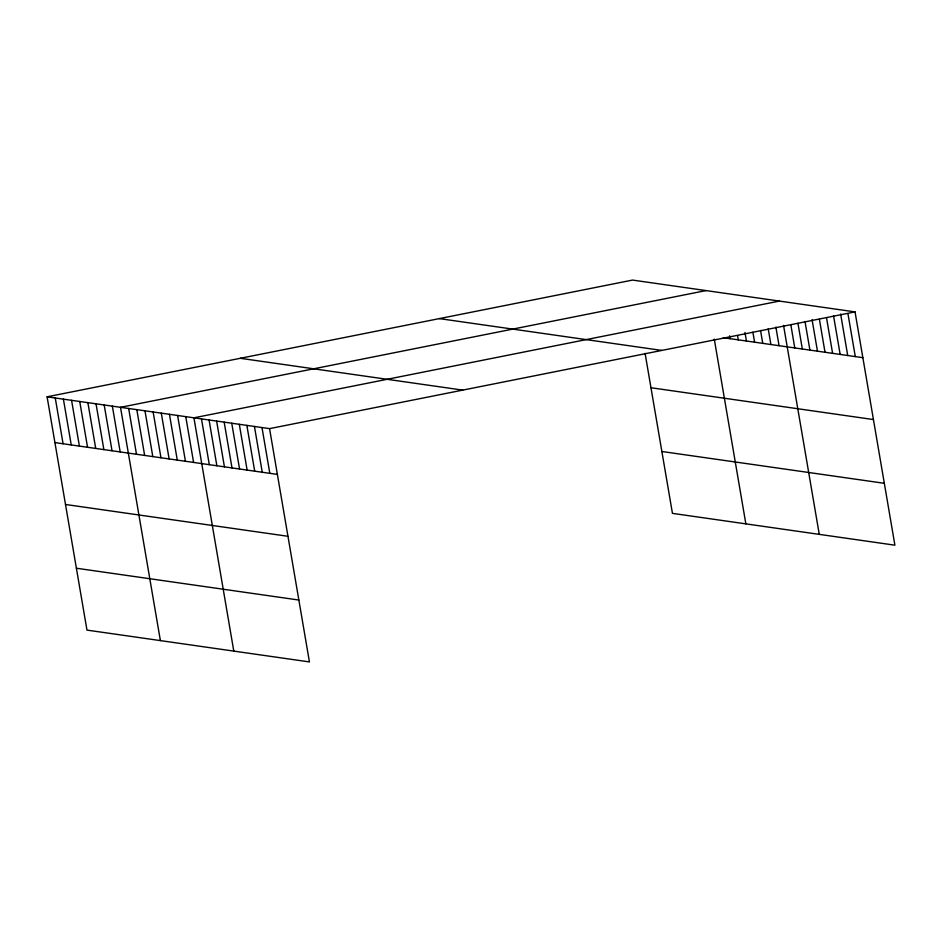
<?xml version="1.0" encoding="UTF-8"?>
<svg xmlns="http://www.w3.org/2000/svg" width="942" height="942" viewBox="0 0 942 942"><rect width="100%" height="100%" fill="white"/><g stroke="black" fill="none" stroke-linecap="round" stroke-linejoin="round"><path stroke-width="1.41" d="M47.1 396.817L269.553 428.634L309.435 661.92L86.97 630.104L47.1 396.817L632.565 280.08L855.03 311.896L894.9 545.183L672.447 513.366L645.093 353.368M705.982 290.583L120.505 407.321L160.387 640.595M779.387 301.087L193.922 417.824L233.793 651.099M269.553 428.634L855.03 311.896M723.315 337.719L862.848 357.677M439.361 318.608L661.826 350.424M650.969 387.739L873.422 419.555M240.304 358.301L462.757 390.118M661.873 451.489L884.326 483.305M54.93 442.599L277.384 474.415M65.504 504.476L287.958 536.292M76.396 568.226L298.85 600.042M847.953 313.686L855.289 356.594M840.629 314.027L847.718 355.511M833.552 315.805L840.158 354.428M826.487 317.584L832.598 353.356M819.41 319.362L825.027 352.273M812.086 319.715L817.468 351.189M805.01 321.493L809.908 350.106M797.945 323.271L802.337 349.023M790.868 325.049L794.777 347.939M783.544 325.402L819.269 534.361M775.878 327.098L779.058 345.69M768.213 328.793L770.897 344.525M760.547 330.489L762.749 343.359M752.882 332.185L754.589 342.193M744.969 332.444L746.429 341.028M737.539 335.564L738.269 339.862M729.626 335.835L730.121 338.696M714.272 339.108L745.852 523.858M261.994 427.55L269.812 473.331M254.434 426.479L262.253 472.248M246.863 425.395L254.693 471.165M239.303 424.312L247.122 470.093M231.744 423.229L239.562 469.01M224.172 422.146L232.003 467.927M216.613 421.062L224.431 466.843M209.053 419.979L216.872 465.76M201.482 418.907L209.312 464.677M185.762 416.658L193.593 462.428M177.602 415.481L185.433 461.262M169.454 414.315L177.273 460.096M161.294 413.149L169.124 458.931M153.134 411.984L160.964 457.765M144.986 410.818L152.804 456.599M136.826 409.652L144.644 455.433M128.665 408.487L136.496 454.268M112.357 406.155L120.176 451.936M104.197 404.989L112.027 450.771M96.037 403.824L103.867 449.593M87.889 402.658L95.707 448.427M79.729 401.492L87.547 447.262M71.568 400.326L79.399 446.096M63.408 399.149L71.239 444.93M55.26 397.983L63.079 443.764"/></g></svg>
